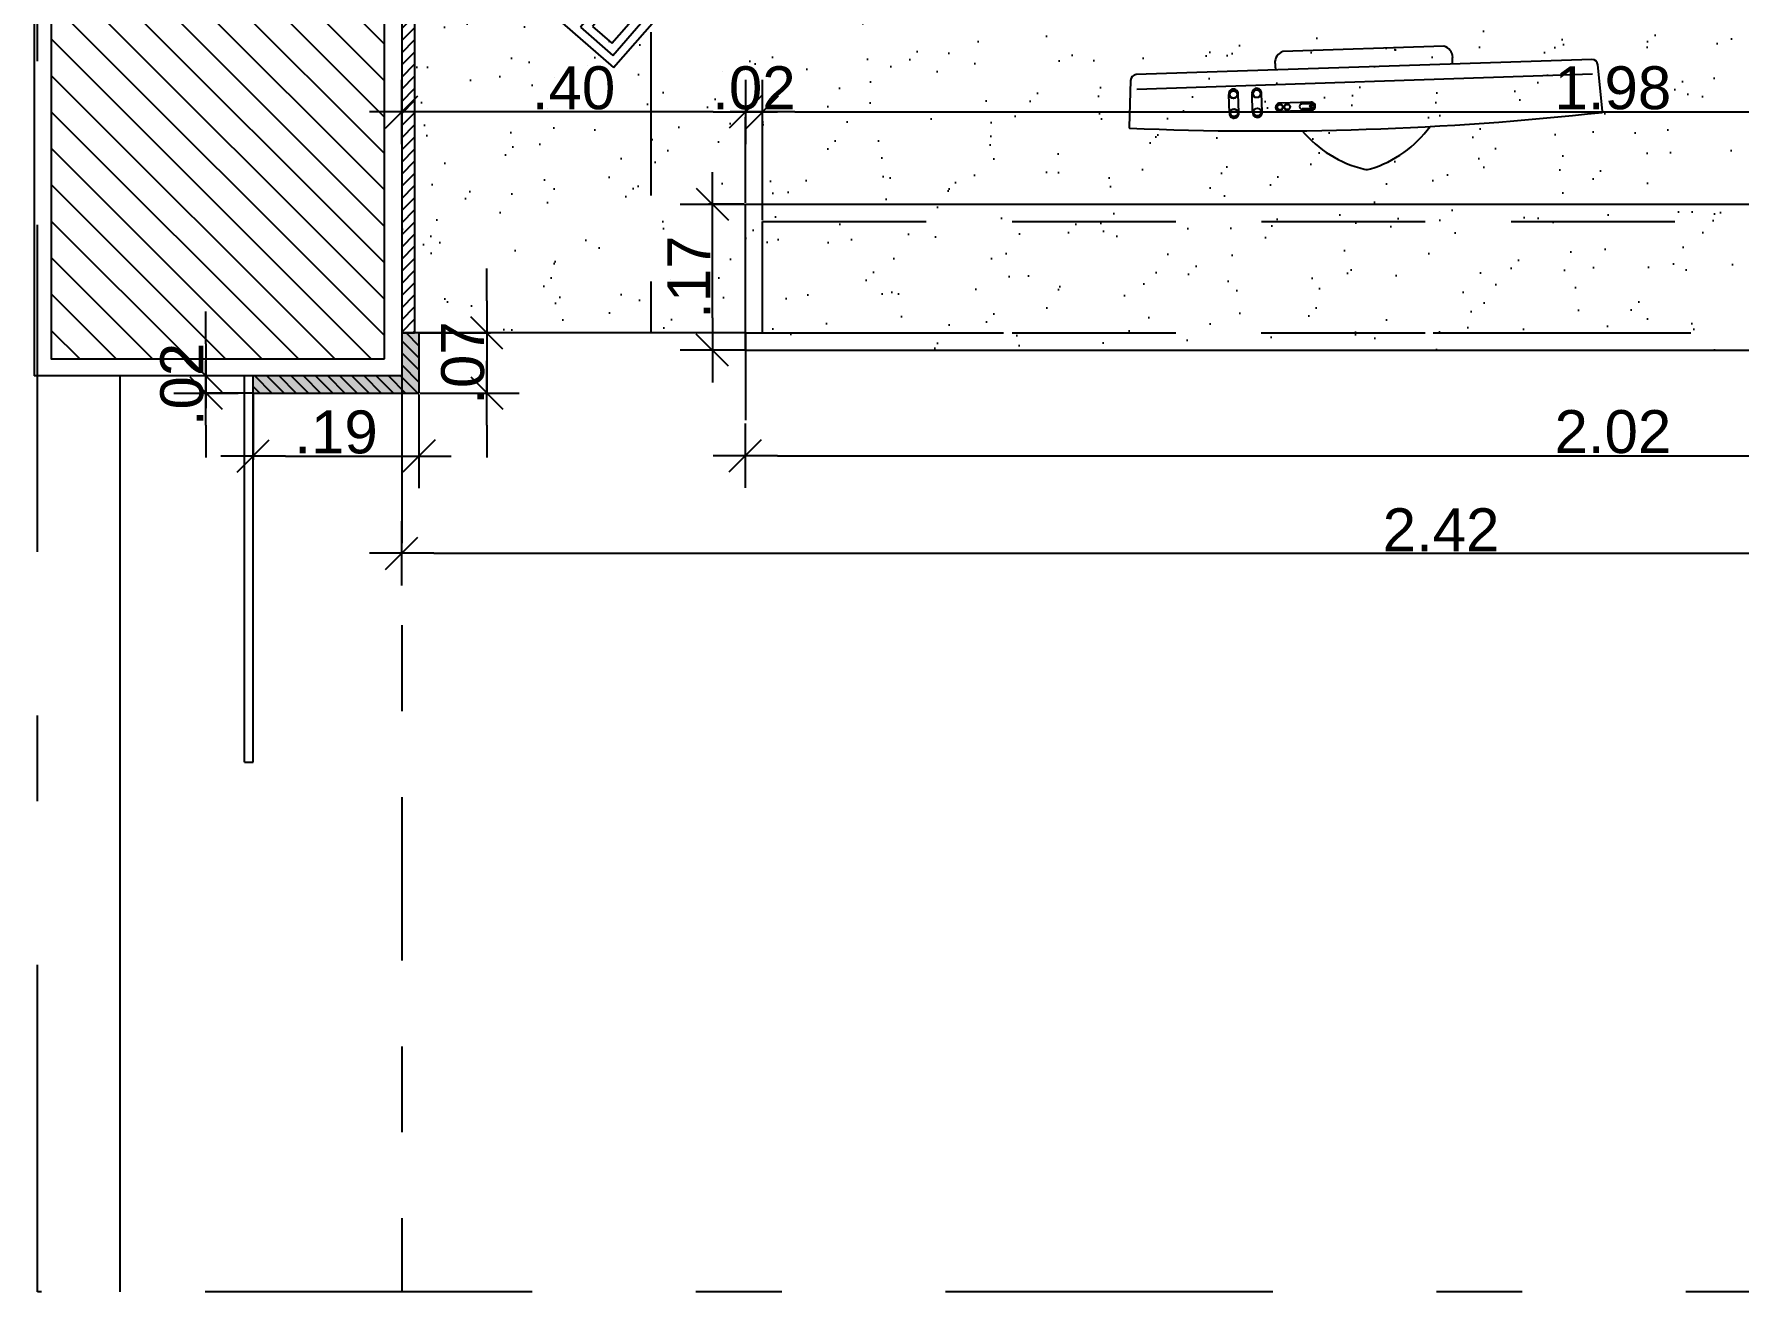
# Model space of a CAD drawing. Header units: millimetres. Extents: x 1999 to 2304, y 1614 to 1800.
# Drawn here: x 2274.598 to 2276.582, y 1631.416 to 1632.881 of the extents above; entities that cross this region are included whole.
import ezdxf

# ---------------------------------------------------------------- set-up
doc = ezdxf.new("R2010")
doc.units = ezdxf.units.MM
doc.header["$LTSCALE"] = 0.03
doc.header["$PDMODE"] = 34
doc.linetypes.add('DASHDOT', pattern=[25.4, 12.7, -6.35, 0, -6.35])
doc.linetypes.add('HIDDEN', pattern=[9.525, 6.35, -3.175])
for name, color, linetype in [('BANCADAS', 5, 'Continuous'), ('COTA Especificações', 250, 'Continuous'), ('Esquadrias', 3, 'Continuous'), ('Layout', 6, 'Continuous'), ('PL1', 1, 'Continuous'), ('PL250', 250, 'Continuous'), ('PL5', 5, 'Continuous'), ('PL6', 6, 'Continuous'), ('Projeção', 250, 'HIDDEN')]:
    doc.layers.add(name, color=color, linetype=linetype)
doc.styles.get("Standard").update_dxf_attribs({"font": 'arial.ttf'})
doc.dimstyles.new('TICK01', dxfattribs={"dimscale": 0, "dimtxt": 2, "dimasz": 1.5, "dimexe": 0.18, "dimexo": 0.06, "dimgap": 0.09, "dimtad": 1, "dimzin": 4, "dimdsep": 46, "dimtxsty": 'Standard', "dimblk": 'TICK1', "dimcen": 0.09, "dimclrd": 256, "dimclre": 256, "dimclrt": 4, "dimaunit": 1, "dimadec": 0, "dimazin": 0, "dimtfac": 1, "dimtix": 1, "dimtmove": 2, "dimatfit": 3, "dimldrblk": 'TICK1', "dimfxl": 1, "dimtolj": 1, "dimtzin": 12, "dimarcsym": 0})

# ---------------------------------------------------------------- blocks, each defined once
blk = doc.blocks.new('TV DE PLASMA 29PL')
at = {"layer": 'PL250'}
for p, q in [((0.1413, 0.2032), (-0.1307, 0.2032)), ((0.3901, 0.1474), (-0.3795, 0.1474)), ((-0.2245, 0.1025), (-0.2245, 0.1335)), ((-0.2085, 0.1025), (-0.2085, 0.1335)), ((-0.1852, 0.1025), (-0.1852, 0.1335)), ((-0.1692, 0.1025), (-0.1692, 0.1335)), ((-0.0866, 0.1163), (-0.1388, 0.1163)), ((-0.0866, 0.1023), (-0.1388, 0.1023)), ((-0.0866, 0.1135), (-0.1016, 0.1135)), ((-0.0866, 0.1051), (-0.1016, 0.1051)), ((-0.0866, 0.1135), (-0.0866, 0.1051))]:
    blk.add_line(p, q, dxfattribs=at)
for centre, radius in [((-0.2165, 0.1335), 0.00673), ((-0.2165, 0.1335), 0.00623), ((-0.1772, 0.1335), 0.00673), ((-0.1772, 0.1335), 0.00623), ((-0.2165, 0.1025), 0.00673), ((-0.2165, 0.1025), 0.00623), ((-0.1772, 0.1025), 0.00673), ((-0.1772, 0.1025), 0.00623), ((-0.1388, 0.1093), 0.00498), ((-0.1388, 0.1093), 0.00448), ((-0.1265, 0.1093), 0.00498), ((-0.1265, 0.1093), 0.00448), ((-0.0866, 0.1093), 0.00162)]:
    blk.add_circle(centre, radius, dxfattribs=at)
for centre, radius, start, end in [((-0.1248, 0.1841), 0.02, 107.0959, 181.9473), ((0.1354, 0.1841), 0.02, 358.0527, 72.9041), ((0.0523, 0.1901), 0.1971, 181.9473, 185.1513), ((-0.0417, 0.1901), 0.1971, 354.8487, 358.0527), ((-0.2165, 0.1345), 0.00807, 352.6021, 187.3979), ((-0.1772, 0.1345), 0.00807, 352.6021, 187.3979), ((-0.1391, 0.1093), 0.00701, 87.5804, 272.4196), ((-0.0863, 0.1093), 0.00701, 267.5804, 92.4196), ((-0.2165, 0.1014), 0.00807, 172.6021, 7.3979), ((-0.1772, 0.1014), 0.00807, 172.6021, 7.3979), ((-0.1018, 0.1093), 0.00424, 87.5804, 272.4196), ((-0.0864, 0.1093), 0.00424, 267.5804, 92.4196), ((0.0523, 0.1901), 0.1971, 218.1188, 254.6284), ((-0.0417, 0.1901), 0.1971, 285.3716, 321.8812), ((0.0053, 0.0193), 0.02, 254.6284, 285.3716)]:
    blk.add_arc(centre, radius, start, end, dxfattribs=at)
at = {"layer": 'PL5'}
blk.add_lwpolyline([(0.4, 0.163, 0.395059), (0.3901, 0.1724), (-0.3795, 0.1724, 0.395059), (-0.3894, 0.163), (-0.3946, 0.0843, 0.255546), (-0.3938, 0.0825, 0.038223), (0.4044, 0.0825, 0.255546), (0.4052, 0.0843)], format="xyb", close=True, dxfattribs=at)
blk = doc.blocks.new('TEL')
at = {"layer": 'PL250'}
for p, q in [((-7.07, 21.54), (-12.07, 21.54)), ((-12.07, 21.54), (-12.07, 16.54)), ((-7.07, 16.54), (-7.07, 21.54)), ((-12.07, 16.54), (-11.07, 16.54)), ((-8.07, 16.54), (-7.07, 16.54)), ((-13.07, 14.1), (-11.07, 14.1)), ((-8.07, 14.1), (0.93, 14.1)), ((-3.99, 13.34), (-5.49, 13.34)), ((-5.49, 13.34), (-5.49, 12.84)), ((-5.49, 12.84), (-3.99, 12.84)), ((-3.99, 11.99), (-5.49, 11.99)), ((-5.49, 11.99), (-5.49, 11.49)), ((-3.99, 12.84), (-3.99, 13.34)), ((-3.99, 11.49), (-3.99, 11.99)), ((-1.99, 13.34), (-3.49, 13.34)), ((-3.49, 13.34), (-3.49, 12.84)), ((-3.49, 12.84), (-1.99, 12.84)), ((-1.99, 11.99), (-3.49, 11.99)), ((-3.49, 11.99), (-3.49, 11.49)), ((-1.99, 12.84), (-1.99, 13.34)), ((-1.99, 11.49), (-1.99, 11.99)), ((0, 13.34), (-1.5, 13.34)), ((-1.5, 13.34), (-1.5, 12.84)), ((-1.5, 12.84), (0, 12.84)), ((0, 11.99), (-1.5, 11.99)), ((-1.5, 11.99), (-1.5, 11.49)), ((0, 12.84), (0, 13.34)), ((0, 11.49), (0, 11.99)), ((-13.07, 10.25), (-11.07, 10.25)), ((-8.07, 10.25), (0.93, 10.25)), ((-5.49, 11.49), (-3.99, 11.49)), ((-3.49, 11.49), (-1.99, 11.49)), ((-1.5, 11.49), (0, 11.49)), ((-3.99, 6.07), (-5.49, 6.07)), ((-5.49, 6.07), (-5.49, 5.07)), ((-3.99, 5.07), (-3.99, 6.07)), ((-1.99, 6.07), (-3.49, 6.07)), ((-3.49, 6.07), (-3.49, 5.07)), ((-1.99, 5.07), (-1.99, 6.07)), ((0, 6.07), (-1.5, 6.07)), ((-1.5, 6.07), (-1.5, 5.07)), ((0, 5.07), (0, 6.07)), ((-14.21, 1.15), (-13.07, 4.75)), ((-12.07, -0.46), (-12.07, 4.54)), ((-12.07, 4.54), (-11.07, 4.54)), ((-8.07, 4.54), (-7.07, 4.54)), ((-7.07, 4.54), (-7.07, -0.46)), ((-5.49, 5.07), (-3.99, 5.07)), ((-3.99, 4.38), (-5.49, 4.38)), ((-5.49, 4.38), (-5.49, 3.38)), ((-3.99, 3.38), (-3.99, 4.38)), ((-3.49, 5.07), (-1.99, 5.07)), ((-1.99, 4.38), (-3.49, 4.38)), ((-3.49, 4.38), (-3.49, 3.38)), ((-1.99, 3.38), (-1.99, 4.38)), ((-1.5, 5.07), (0, 5.07)), ((0, 4.38), (-1.5, 4.38)), ((-1.5, 4.38), (-1.5, 3.38)), ((0, 3.38), (0, 4.38)), ((-5.49, 3.38), (-3.99, 3.38)), ((-3.99, 2.69), (-5.49, 2.69)), ((-5.49, 2.69), (-5.49, 1.69)), ((-3.99, 1.69), (-3.99, 2.69)), ((-3.49, 3.38), (-1.99, 3.38)), ((-1.99, 2.69), (-3.49, 2.69)), ((-3.49, 2.69), (-3.49, 1.69)), ((-1.99, 1.69), (-1.99, 2.69)), ((-1.5, 3.38), (0, 3.38)), ((0, 2.69), (-1.5, 2.69)), ((-1.5, 2.69), (-1.5, 1.69)), ((0, 1.69), (0, 2.69)), ((-5.49, 1.69), (-3.99, 1.69)), ((-3.99, 1), (-5.49, 1)), ((-5.49, 1), (-5.49, 0)), ((-5.49, 0), (-3.99, 0)), ((-3.99, 0), (-3.99, 1)), ((-3.49, 1.69), (-1.99, 1.69)), ((-1.99, 1), (-3.49, 1)), ((-3.49, 1), (-3.49, 0)), ((-3.49, 0), (-1.99, 0)), ((-1.99, 0), (-1.99, 1)), ((-1.5, 1.69), (0, 1.69)), ((0, 1), (-1.5, 1)), ((-1.5, 1), (-1.5, 0)), ((-1.5, 0), (0, 0)), ((0, 0), (0, 1)), ((-7.07, -0.46), (-12.07, -0.46)), ((-9.57, -0.46), (-9.57, -5.83))]:
    blk.add_line(p, q, dxfattribs=at)
for centre, start, end in [((-14.39, -0.74), 23.4975, 143.9934), ((-14.32, -0.14), 23.4975, 143.9934), ((-14.3, 0.38), 23.4975, 143.9934), ((-14.7, -2.4), 23.4975, 143.9934), ((-14.67, -1.88), 23.4975, 143.9934), ((-14.61, -1.31), 23.4975, 143.9934), ((-15.08, -4.69), 23.4975, 143.9934), ((-15.01, -4.09), 23.4975, 143.9934), ((-14.99, -3.57), 23.4975, 143.9934), ((-14.77, -2.99), 23.4975, 143.9934), ((-15.34, -6.38), 23.4975, 143.9934), ((-15.26, -5.78), 23.4975, 143.9934), ((-15.24, -5.26), 23.4975, 143.9934), ((-9.48, -6.72), 6.5804, 127.0763), ((-15.33, -7.03), 23.4975, 143.9934), ((-15.28, -7.69), 23.4975, 143.9934), ((-15.18, -8.28), 23.4975, 143.9934), ((-10.27, -8.3), 6.5804, 127.0763), ((-9.94, -7.74), 6.5804, 127.0763), ((-9.71, -7.18), 6.5804, 127.0763), ((-14.96, -8.94), 23.4975, 143.9934), ((-14.64, -9.6), 23.4975, 143.9934), ((-14.22, -10.26), 23.4975, 143.9934), ((-12.83, -10.57), 6.5804, 127.0763), ((-12.13, -10.2), 6.5804, 127.0763), ((-11.52, -9.78), 6.5804, 127.0763), ((-11.01, -9.32), 6.5804, 127.0763), ((-10.64, -8.86), 6.5804, 127.0763), ((-13.66, -10.9), 6.5804, 127.0763)]:
    blk.add_arc(centre, 0.77, start, end, dxfattribs=at)
at = {"layer": 'PL6'}
for p, q in [((0.93, 22.54), (-13.07, 22.54)), ((-13.07, 22.54), (-13.07, -1.46)), ((0.93, -1.46), (0.93, 22.54)), ((-8.07, 20.54), (-11.07, 20.54)), ((-11.07, 20.54), (-11.07, 0.54)), ((-8.07, 0.54), (-8.07, 20.54)), ((-11.07, 0.54), (-8.07, 0.54)), ((-13.07, -1.46), (0.93, -1.46))]:
    blk.add_line(p, q, dxfattribs=at)
blk = doc.blocks.new('TICK1')
for p, q in [((0, 1), (0, -1)), ((-1, 0), (1, 0)), ((0.5, 0.5), (-0.5, -0.5))]:
    blk.add_line(p, q)
blk = doc.blocks.new('*D636')
at = {"layer": 'COTA Especificações', "lineweight": -2, "ltscale": 0.1, "transparency": 16777216}
for p, q in [((2274.7976, 1632.52), (2274.7976, 1632.5575)), ((2274.7976, 1632.4825), (2274.7976, 1632.4625)), ((2274.7976, 1632.425), (2274.7976, 1632.3875))]:
    blk.add_line(p, q, dxfattribs=at)
at = {"layer": 'COTA Especificações', "linetype": 'HIDDEN', "lineweight": -2, "ltscale": 0.1, "transparency": 16777216}
for p, q in [((2274.8511, 1632.4825), (2274.7931, 1632.4825)), ((2274.8511, 1632.4625), (2274.7931, 1632.4625))]:
    blk.add_line(p, q, dxfattribs=at)
at = {"layer": 'DEFPOINTS', "color": 0, "ltscale": 0.1, "transparency": 16777216}
for p in [(2274.8526, 1632.4825), (2274.7976, 1632.4625), (2274.8526, 1632.4625)]:
    blk.add_point(p, dxfattribs=at)
at = {"layer": 'COTA Especificações', "lineweight": -2, "ltscale": 0.1, "transparency": 16777216, "xscale": 0.03749999999999998, "yscale": 0.03749999999999998, "zscale": 0.03749999999999998}
for p, rotation in [((2274.7976, 1632.4825), 270), ((2274.7976, 1632.4625), 90)]:
    blk.add_blockref('TICK1', p, dxfattribs=dict(at, rotation=rotation))
at = {"layer": 'COTA Especificações', "color": 4, "ltscale": 0.1, "transparency": 16777216, "insert": (2274.7698, 1632.4725), "char_height": 0.05, "attachment_point": 5, "rotation": 90}
blk.add_mtext('\\A1;.02', dxfattribs=at)
blk = doc.blocks.new('*D637')
at = {"layer": 'COTA Especificações', "linetype": 'HIDDEN', "lineweight": -2, "ltscale": 0.1, "transparency": 16777216}
for p, q in [((2274.8526, 1632.461), (2274.8526, 1632.3846)), ((2275.0456, 1632.461), (2275.0456, 1632.3846))]:
    blk.add_line(p, q, dxfattribs=at)
at = {"layer": 'COTA Especificações', "lineweight": -2, "ltscale": 0.1, "transparency": 16777216}
blk.add_line((2274.8901, 1632.3891), (2275.0081, 1632.3891), dxfattribs=at)
at = {"layer": 'DEFPOINTS', "color": 0, "ltscale": 0.1, "transparency": 16777216}
for p in [(2274.8526, 1632.4625), (2275.0456, 1632.4625), (2275.0456, 1632.3891)]:
    blk.add_point(p, dxfattribs=at)
at = {"layer": 'COTA Especificações', "lineweight": -2, "ltscale": 0.1, "transparency": 16777216, "xscale": 0.03749999999999998, "yscale": 0.03749999999999998, "zscale": 0.03749999999999998, "rotation": 180}
blk.add_blockref('TICK1', (2274.8526, 1632.3891), dxfattribs=at)
at = {"layer": 'COTA Especificações', "lineweight": -2, "ltscale": 0.1, "transparency": 16777216, "xscale": 0.03749999999999998, "yscale": 0.03749999999999998, "zscale": 0.03749999999999998}
blk.add_blockref('TICK1', (2275.0456, 1632.3891), dxfattribs=at)
at = {"layer": 'COTA Especificações', "color": 4, "ltscale": 0.1, "transparency": 16777216, "insert": (2274.9491, 1632.4169), "char_height": 0.05, "attachment_point": 5}
blk.add_mtext('\\A1;.19', dxfattribs=at)
blk = doc.blocks.new('*D638')
at = {"layer": 'COTA Especificações', "lineweight": -2, "ltscale": 0.1, "transparency": 16777216}
for p, q in [((2275.1246, 1632.57), (2275.1246, 1632.6075)), ((2275.1246, 1632.5325), (2275.1246, 1632.4625)), ((2275.1246, 1632.425), (2275.1246, 1632.3875))]:
    blk.add_line(p, q, dxfattribs=at)
at = {"layer": 'COTA Especificações', "linetype": 'HIDDEN', "lineweight": -2, "ltscale": 0.1, "transparency": 16777216}
for p, q in [((2275.0471, 1632.5325), (2275.1291, 1632.5325)), ((2275.0471, 1632.4625), (2275.1291, 1632.4625))]:
    blk.add_line(p, q, dxfattribs=at)
at = {"layer": 'DEFPOINTS', "color": 0, "ltscale": 0.1, "transparency": 16777216}
for p in [(2275.0456, 1632.5325), (2275.0456, 1632.4625), (2275.1246, 1632.4625)]:
    blk.add_point(p, dxfattribs=at)
at = {"layer": 'COTA Especificações', "lineweight": -2, "ltscale": 0.1, "transparency": 16777216, "xscale": 0.03749999999999998, "yscale": 0.03749999999999998, "zscale": 0.03749999999999998}
for p, rotation in [((2275.1246, 1632.5325), 270), ((2275.1246, 1632.4625), 90)]:
    blk.add_blockref('TICK1', p, dxfattribs=dict(at, rotation=rotation))
at = {"layer": 'COTA Especificações', "color": 4, "ltscale": 0.1, "transparency": 16777216, "insert": (2275.0968, 1632.4975), "char_height": 0.05, "attachment_point": 5, "rotation": 90}
blk.add_mtext('\\A1;.07', dxfattribs=at)
blk = doc.blocks.new('*D639')
at = {"layer": 'COTA Especificações', "linetype": 'HIDDEN', "lineweight": -2, "ltscale": 0.1, "transparency": 16777216}
for p, q in [((2275.4256, 1632.531), (2275.4256, 1632.385)), ((2277.4456, 1632.511), (2277.4456, 1632.385))]:
    blk.add_line(p, q, dxfattribs=at)
at = {"layer": 'COTA Especificações', "lineweight": -2, "ltscale": 0.1, "transparency": 16777216}
blk.add_line((2275.4631, 1632.3895), (2277.4081, 1632.3895), dxfattribs=at)
at = {"layer": 'DEFPOINTS', "color": 0, "ltscale": 0.1, "transparency": 16777216}
for p in [(2275.4256, 1632.5325), (2277.4456, 1632.5125), (2277.4456, 1632.3895)]:
    blk.add_point(p, dxfattribs=at)
at = {"layer": 'COTA Especificações', "lineweight": -2, "ltscale": 0.1, "transparency": 16777216, "xscale": 0.03749999999999998, "yscale": 0.03749999999999998, "zscale": 0.03749999999999998, "rotation": 180}
blk.add_blockref('TICK1', (2275.4256, 1632.3895), dxfattribs=at)
at = {"layer": 'COTA Especificações', "lineweight": -2, "ltscale": 0.1, "transparency": 16777216, "xscale": 0.03749999999999998, "yscale": 0.03749999999999998, "zscale": 0.03749999999999998}
blk.add_blockref('TICK1', (2277.4456, 1632.3895), dxfattribs=at)
at = {"layer": 'COTA Especificações', "color": 4, "ltscale": 0.1, "transparency": 16777216, "insert": (2276.4356, 1632.4173), "char_height": 0.05, "attachment_point": 5}
blk.add_mtext('\\A1;2.02', dxfattribs=at)
blk = doc.blocks.new('*D647')
at = {"layer": 'COTA Especificações', "linetype": 'HIDDEN', "lineweight": -2, "ltscale": 0.1, "transparency": 16777216}
for p, q in [((2275.4241, 1632.6825), (2275.3827, 1632.6825)), ((2275.4241, 1632.5125), (2275.3827, 1632.5125))]:
    blk.add_line(p, q, dxfattribs=at)
at = {"layer": 'COTA Especificações', "lineweight": -2, "ltscale": 0.1, "transparency": 16777216}
blk.add_line((2275.3872, 1632.55), (2275.3872, 1632.645), dxfattribs=at)
at = {"layer": 'DEFPOINTS', "color": 0, "ltscale": 0.1, "transparency": 16777216}
for p in [(2275.3872, 1632.6825), (2275.4256, 1632.6825), (2275.4256, 1632.5125)]:
    blk.add_point(p, dxfattribs=at)
at = {"layer": 'COTA Especificações', "lineweight": -2, "ltscale": 0.1, "transparency": 16777216, "xscale": 0.03749999999999998, "yscale": 0.03749999999999998, "zscale": 0.03749999999999998}
for p, rotation in [((2275.3872, 1632.6825), 90), ((2275.3872, 1632.5125), 270)]:
    blk.add_blockref('TICK1', p, dxfattribs=dict(at, rotation=rotation))
at = {"layer": 'COTA Especificações', "color": 4, "ltscale": 0.1, "transparency": 16777216, "insert": (2275.3599, 1632.5975), "char_height": 0.05, "attachment_point": 5, "rotation": 90}
blk.add_mtext('\\A1;.17', dxfattribs=at)
blk = doc.blocks.new('*D648')
at = {"layer": 'COTA Especificações', "linetype": 'HIDDEN', "lineweight": -2, "ltscale": 0.1, "transparency": 16777216}
for p, q in [((2275.4456, 1632.664), (2275.4456, 1632.7945)), ((2277.4256, 1632.664), (2277.4256, 1632.7945))]:
    blk.add_line(p, q, dxfattribs=at)
at = {"layer": 'COTA Especificações', "lineweight": -2, "ltscale": 0.1, "transparency": 16777216}
blk.add_line((2275.4831, 1632.79), (2277.3881, 1632.79), dxfattribs=at)
at = {"layer": 'DEFPOINTS', "color": 0, "ltscale": 0.1, "transparency": 16777216}
for p in [(2277.4256, 1632.79), (2275.4456, 1632.6625), (2277.4256, 1632.6625)]:
    blk.add_point(p, dxfattribs=at)
at = {"layer": 'COTA Especificações', "lineweight": -2, "ltscale": 0.1, "transparency": 16777216, "xscale": 0.03749999999999998, "yscale": 0.03749999999999998, "zscale": 0.03749999999999998, "rotation": 180}
blk.add_blockref('TICK1', (2275.4456, 1632.79), dxfattribs=at)
at = {"layer": 'COTA Especificações', "lineweight": -2, "ltscale": 0.1, "transparency": 16777216, "xscale": 0.03749999999999998, "yscale": 0.03749999999999998, "zscale": 0.03749999999999998}
blk.add_blockref('TICK1', (2277.4256, 1632.79), dxfattribs=at)
at = {"layer": 'COTA Especificações', "color": 4, "ltscale": 0.1, "transparency": 16777216, "insert": (2276.4356, 1632.8178), "char_height": 0.05, "attachment_point": 5}
blk.add_mtext('\\A1;1.98', dxfattribs=at)
blk = doc.blocks.new('*D649')
at = {"layer": 'COTA Especificações', "linetype": 'HIDDEN', "lineweight": -2, "ltscale": 0.1, "transparency": 16777216}
for p, q in [((2275.4271, 1634.4325), (2277.813, 1634.4325)), ((2275.4262, 1632.5325), (2277.813, 1632.5325))]:
    blk.add_line(p, q, dxfattribs=at)
at = {"layer": 'COTA Especificações', "lineweight": -2, "ltscale": 0.1, "transparency": 16777216}
blk.add_line((2277.8085, 1634.395), (2277.8085, 1632.57), dxfattribs=at)
at = {"layer": 'DEFPOINTS', "color": 0, "ltscale": 0.1, "transparency": 16777216}
for p in [(2275.4256, 1634.4325), (2275.4247, 1632.5325), (2277.8085, 1632.5325)]:
    blk.add_point(p, dxfattribs=at)
at = {"layer": 'COTA Especificações', "lineweight": -2, "ltscale": 0.1, "transparency": 16777216, "xscale": 0.03749999999999998, "yscale": 0.03749999999999998, "zscale": 0.03749999999999998}
for p, rotation in [((2277.8085, 1634.4325), 90), ((2277.8085, 1632.5325), 270)]:
    blk.add_blockref('TICK1', p, dxfattribs=dict(at, rotation=rotation))
at = {"layer": 'COTA Especificações', "color": 4, "ltscale": 0.1, "transparency": 16777216, "insert": (2277.7808, 1633.4825), "char_height": 0.05, "attachment_point": 5, "rotation": 90}
blk.add_mtext('\\A1;1.90', dxfattribs=at)
blk = doc.blocks.new('*D650')
at = {"layer": 'COTA Especificações', "linetype": 'HIDDEN', "lineweight": -2, "ltscale": 0.1, "transparency": 16777216}
for p, q in [((2275.0256, 1632.3876), (2275.0256, 1632.2714)), ((2277.4456, 1632.388), (2277.4456, 1632.2714))]:
    blk.add_line(p, q, dxfattribs=at)
at = {"layer": 'COTA Especificações', "lineweight": -2, "ltscale": 0.1, "transparency": 16777216}
blk.add_line((2275.0631, 1632.2759), (2277.4081, 1632.2759), dxfattribs=at)
at = {"layer": 'DEFPOINTS', "color": 0, "ltscale": 0.1, "transparency": 16777216}
for p in [(2275.0256, 1632.3891), (2277.4456, 1632.3895), (2277.4456, 1632.2759)]:
    blk.add_point(p, dxfattribs=at)
at = {"layer": 'COTA Especificações', "lineweight": -2, "ltscale": 0.1, "transparency": 16777216, "xscale": 0.03749999999999998, "yscale": 0.03749999999999998, "zscale": 0.03749999999999998, "rotation": 180}
blk.add_blockref('TICK1', (2275.0256, 1632.2759), dxfattribs=at)
at = {"layer": 'COTA Especificações', "lineweight": -2, "ltscale": 0.1, "transparency": 16777216, "xscale": 0.03749999999999998, "yscale": 0.03749999999999998, "zscale": 0.03749999999999998}
blk.add_blockref('TICK1', (2277.4456, 1632.2759), dxfattribs=at)
at = {"layer": 'COTA Especificações', "color": 4, "ltscale": 0.1, "transparency": 16777216, "insert": (2276.2356, 1632.3033), "char_height": 0.05, "attachment_point": 5}
blk.add_mtext('\\A1;2.42', dxfattribs=at)
blk = doc.blocks.new('*D689')
at = {"layer": 'COTA Especificações', "linetype": 'HIDDEN', "lineweight": -2, "ltscale": 0.1, "transparency": 16777216}
for p, q in [((2275.4256, 1632.684), (2275.4256, 1632.7945)), ((2275.4456, 1632.664), (2275.4456, 1632.7945))]:
    blk.add_line(p, q, dxfattribs=at)
at = {"layer": 'COTA Especificações', "lineweight": -2, "ltscale": 0.1, "transparency": 16777216}
for p, q in [((2275.3881, 1632.79), (2275.3506, 1632.79)), ((2275.4456, 1632.79), (2275.4256, 1632.79)), ((2275.4831, 1632.79), (2275.5206, 1632.79))]:
    blk.add_line(p, q, dxfattribs=at)
at = {"layer": 'DEFPOINTS', "color": 0, "ltscale": 0.1, "transparency": 16777216}
for p in [(2275.4256, 1632.79), (2275.4256, 1632.6825), (2275.4456, 1632.6625)]:
    blk.add_point(p, dxfattribs=at)
at = {"layer": 'COTA Especificações', "lineweight": -2, "ltscale": 0.1, "transparency": 16777216, "xscale": 0.03749999999999998, "yscale": 0.03749999999999998, "zscale": 0.03749999999999998}
blk.add_blockref('TICK1', (2275.4256, 1632.79), dxfattribs=at)
at = {"layer": 'COTA Especificações', "lineweight": -2, "ltscale": 0.1, "transparency": 16777216, "xscale": 0.03749999999999998, "yscale": 0.03749999999999998, "zscale": 0.03749999999999998, "rotation": 180}
blk.add_blockref('TICK1', (2275.4456, 1632.79), dxfattribs=at)
at = {"layer": 'COTA Especificações', "color": 4, "ltscale": 0.1, "transparency": 16777216, "insert": (2275.4356, 1632.8178), "char_height": 0.05, "attachment_point": 5}
blk.add_mtext('\\A1;.02', dxfattribs=at)
blk = doc.blocks.new('*D690')
at = {"layer": 'COTA Especificações', "linetype": 'HIDDEN', "lineweight": -2, "ltscale": 0.1, "transparency": 16777216}
for p, q in [((2275.0256, 1632.7855), (2275.0256, 1632.7945)), ((2275.4256, 1632.684), (2275.4256, 1632.7945))]:
    blk.add_line(p, q, dxfattribs=at)
at = {"layer": 'COTA Especificações', "lineweight": -2, "ltscale": 0.1, "transparency": 16777216}
blk.add_line((2275.3881, 1632.79), (2275.0631, 1632.79), dxfattribs=at)
at = {"layer": 'DEFPOINTS', "color": 0, "ltscale": 0.1, "transparency": 16777216}
for p in [(2275.0256, 1632.79), (2275.0256, 1632.784), (2275.4256, 1632.6825)]:
    blk.add_point(p, dxfattribs=at)
at = {"layer": 'COTA Especificações', "lineweight": -2, "ltscale": 0.1, "transparency": 16777216, "xscale": 0.03749999999999998, "yscale": 0.03749999999999998, "zscale": 0.03749999999999998, "rotation": 180}
blk.add_blockref('TICK1', (2275.0256, 1632.79), dxfattribs=at)
at = {"layer": 'COTA Especificações', "lineweight": -2, "ltscale": 0.1, "transparency": 16777216, "xscale": 0.03749999999999998, "yscale": 0.03749999999999998, "zscale": 0.03749999999999998}
blk.add_blockref('TICK1', (2275.4256, 1632.79), dxfattribs=at)
at = {"layer": 'COTA Especificações', "color": 4, "ltscale": 0.1, "transparency": 16777216, "insert": (2275.2256, 1632.8178), "char_height": 0.05, "attachment_point": 5}
blk.add_mtext('\\A1;.40', dxfattribs=at)

msp = doc.modelspace()

# ---------------------------------------------------------------- hatches: boundary and pattern name
at = {"layer": 'BANCADAS'}
h = msp.add_hatch(dxfattribs=at)
h.set_pattern_fill('AR-SAND', color=251, scale=0.002, angle=90)
h.set_pattern_definition([(127.5, (649.21617, 3670.915616), (-0.0978826475, -0.0032000626), [0, -0.077216, 0, -0.08636, 0, -0.08255]), (97.5, (649.21617, 3670.91562), (-0.14336502, 0.0899046566), [0, -0.041656, 0, -0.069596, 0, -0.02667]), (57.5, (649.21617, 3670.85313), (-0.000287437, 0.158198474), [0, -0.0254, 0, -0.09144, 0, -0.11938]), (47.5, (649.21617, 3670.85313), (-0.044585865, 0.1527112905), [0, -0.0127, 0, -0.059944, 0, -0.06858])])
h.paths.add_polyline_path([(2275.0256, 1632.5325), (2275.4256, 1632.5325), (2275.4256, 1632.5125), (2277.4456, 1632.5125), (2277.4456, 1632.6825), (2277.4256, 1632.6825), (2277.4256, 1633.1325), (2275.4256, 1633.1325), (2275.4256, 1634.4325), (2275.0256, 1634.4325)])
h = msp.add_hatch(color=9, dxfattribs=at)
h.dxf.hatch_style = 1
h.paths.add_polyline_path([(2275.0453, 1632.4625), (2275.0256, 1632.4825), (2274.8526, 1632.4825), (2274.8526, 1632.4625)])
h.paths.add_polyline_path([(2275.0456, 1632.4625), (2275.0456, 1632.5325), (2275.0256, 1632.5325), (2275.0256, 1632.4825)])
h = msp.add_hatch(dxfattribs=at)
h.set_pattern_fill('_USER', color=6, scale=0.01, angle=-45, pattern_type=0)
h.set_pattern_definition([(315, (649.216169, 3670.915616), (0.00707106781, 0.00707106781), [])])
h.paths.add_polyline_path([(2275.0256, 1632.5325), (2275.0456, 1632.5325), (2275.0456, 1632.4625), (2274.8526, 1632.4625), (2274.8526, 1632.4825), (2275.0256, 1632.4825)])
at = {"layer": 'Layout'}
h = msp.add_hatch(dxfattribs=at)
h.set_pattern_fill('_USER', color=252, scale=0.01, angle=45, pattern_type=0)
h.set_pattern_definition([(45, (683.431306, 3646.080827), (-0.00707106781, 0.00707106781), [])])
h.paths.add_polyline_path([(2275.0256, 1632.5325), (2275.0406, 1632.5325), (2275.0406, 1634.3445), (2275.0256, 1634.3445)])
at = {"layer": 'PL1'}
h = msp.add_hatch(dxfattribs=at)
h.set_pattern_fill('_USER', color=251, scale=0.03, angle=-45, pattern_type=0)
h.set_pattern_definition([(315, (649.21617, 3670.915616), (0.02121320344, 0.02121320344), [])])
h.paths.add_polyline_path([(2275.0056, 1632.5025), (2275.0056, 1634.4525), (2277.5056, 1634.4525), (2277.5056, 1634.5895), (2274.9776, 1634.5895), (2274.9776, 1634.723), (2274.6176, 1634.723), (2274.6176, 1632.5025)])

# ---------------------------------------------------------------- linework, layer by layer
at = {"color": 5, "linetype": 'DASHDOT'}
msp.add_lwpolyline([(2278.6256, 1634.9012), (2278.6256, 1631.4155), (2274.6015, 1631.4155), (2274.6015, 1634.9012)], close=True, dxfattribs=at)
at = {"layer": 'BANCADAS'}
for p, q in [((2275.4256, 1632.6825), (2277.4456, 1632.6825)), ((2275.4256, 1632.5125), (2275.4256, 1632.6825)), ((2275.4256, 1632.5125), (2277.4456, 1632.5125))]:
    msp.add_line(p, q, dxfattribs=at)
at = {"layer": 'BANCADAS', "color": 3}
for p, q in [((2275.0456, 1632.5325), (2275.0256, 1632.5325)), ((2275.0456, 1632.5325), (2275.0456, 1632.4625)), ((2274.8526, 1632.4625), (2274.8526, 1632.4825)), ((2274.8526, 1632.4625), (2275.0456, 1632.4625))]:
    msp.add_line(p, q, dxfattribs=at)
at = {"layer": 'BANCADAS', "color": 6}
msp.add_line((2275.4256, 1632.5325), (2275.0456, 1632.5325), dxfattribs=at)
at = {"layer": 'Esquadrias'}
for p, q in [((2274.8426, 1632.0325), (2274.8426, 1632.4825)), ((2274.8526, 1632.0325), (2274.8526, 1632.4825)), ((2274.8426, 1632.0325), (2274.8526, 1632.0325))]:
    msp.add_line(p, q, dxfattribs=at)
at = {"layer": 'Layout', "color": 3}
for p, q in [((2275.0256, 1634.3475), (2275.0256, 1632.5325)), ((2275.0406, 1634.3446), (2275.0406, 1632.5325)), ((2275.0256, 1632.5325), (2275.0406, 1632.5325))]:
    msp.add_line(p, q, dxfattribs=at)
at = {"layer": 'Layout', "linetype": 'HIDDEN'}
msp.add_line((2275.3156, 1634.3355), (2275.3156, 1632.5325), dxfattribs=at)
at = {"layer": 'PL1'}
for p, q in [((2274.5976, 1634.743), (2274.5976, 1632.4825)), ((2275.0256, 1634.4325), (2275.0256, 1632.4825)), ((2275.0256, 1632.4825), (2274.5976, 1632.4825)), ((2275.0256, 1632.4825), (2274.5976, 1632.4825))]:
    msp.add_line(p, q, dxfattribs=at)
at = {"layer": 'PL1', "color": 6}
msp.add_lwpolyline([(2275.0056, 1632.5025), (2275.0056, 1634.4525), (2277.5056, 1634.4525), (2277.5056, 1634.5895), (2274.9776, 1634.5895), (2274.9776, 1634.723), (2274.6176, 1634.723), (2274.6176, 1632.5025)], close=True, dxfattribs=at)
at = {"layer": 'PL250'}
msp.add_line((2274.6976, 1631.4155), (2274.6976, 1632.4825), dxfattribs=at)
at = {"layer": 'Projeção'}
for p, q in [((2275.4456, 1632.6625), (2277.4256, 1632.6625)), ((2275.4456, 1632.5325), (2275.4456, 1632.6625)), ((2275.4456, 1632.5325), (2277.4256, 1632.5325))]:
    msp.add_line(p, q, dxfattribs=at)
at = {"layer": 'Projeção', "linetype": 'DASHDOT', "ltscale": 0.5}
msp.add_line((2275.0256, 1632.4825), (2275.0256, 1631.4155), dxfattribs=at)

# ---------------------------------------------------------------- block references
at = {"layer": 'Layout', "extrusion": (0, 0, -1), "xscale": -0.009999999999990903, "yscale": 0.009999999999990903, "zscale": -1, "rotation": 221.1652190781769}
msp.add_blockref('TEL', (-2275.3221, 1633.0974), dxfattribs=at)
at = {"layer": 'Layout', "xscale": 0.689655172411922, "yscale": 0.689655172411922, "zscale": 0.689655172411922, "rotation": 1.905225310899736}
msp.add_blockref('TV DE PLASMA 29PL', (2276.1462, 1632.7233), dxfattribs=at)

# ---------------------------------------------------------------- dimensions: what is measured, and where the dimension line sits
at = {"layer": 'COTA Especificações', "ltscale": 0.1}
for base, p1, p2, picture, middle in [((2277.8085, 1632.5325), (2275.4256, 1634.4325), (2275.4247, 1632.5325), '*D649', (2277.7808, 1633.4825)), ((2275.3872, 1632.6825), (2275.4256, 1632.5125), (2275.4256, 1632.6825), '*D647', (2275.3599, 1632.5975)), ((2275.1246, 1632.4625), (2275.0456, 1632.5325), (2275.0456, 1632.4625), '*D638', (2275.0968, 1632.4975)), ((2274.7976, 1632.4625), (2274.8526, 1632.4825), (2274.8526, 1632.4625), '*D636', (2274.7698, 1632.4725))]:
    dim = msp.add_linear_dim(base=base, p1=p1, p2=p2, angle=90, dimstyle='TICK01', override={"dimscale": 0.025}, dxfattribs=at)
    dim.commit()
    dim.dimension.update_dxf_attribs({"geometry": picture, "text_midpoint": middle})
for base, p1, p2, picture, middle in [((2275.0256, 1632.79), (2275.4256, 1632.6825), (2275.0256, 1632.784), '*D690', (2275.2256, 1632.8178)), ((2275.4256, 1632.79), (2275.4456, 1632.6625), (2275.4256, 1632.6825), '*D689', (2275.4356, 1632.8178)), ((2277.4256, 1632.79), (2275.4456, 1632.6625), (2277.4256, 1632.6625), '*D648', (2276.4356, 1632.8178)), ((2277.4456, 1632.3895), (2275.4256, 1632.5325), (2277.4456, 1632.5125), '*D639', (2276.4356, 1632.4173)), ((2275.0456, 1632.3891), (2274.8526, 1632.4625), (2275.0456, 1632.4625), '*D637', (2274.9491, 1632.4169)), ((2277.4456, 1632.2759), (2275.0256, 1632.3891), (2277.4456, 1632.3895), '*D650', (2276.2356, 1632.3033))]:
    dim = msp.add_linear_dim(base=base, p1=p1, p2=p2, dimstyle='TICK01', override={"dimscale": 0.025}, dxfattribs=at)
    dim.commit()
    dim.dimension.update_dxf_attribs({"geometry": picture, "text_midpoint": middle})

doc.saveas('drawing.dxf')
